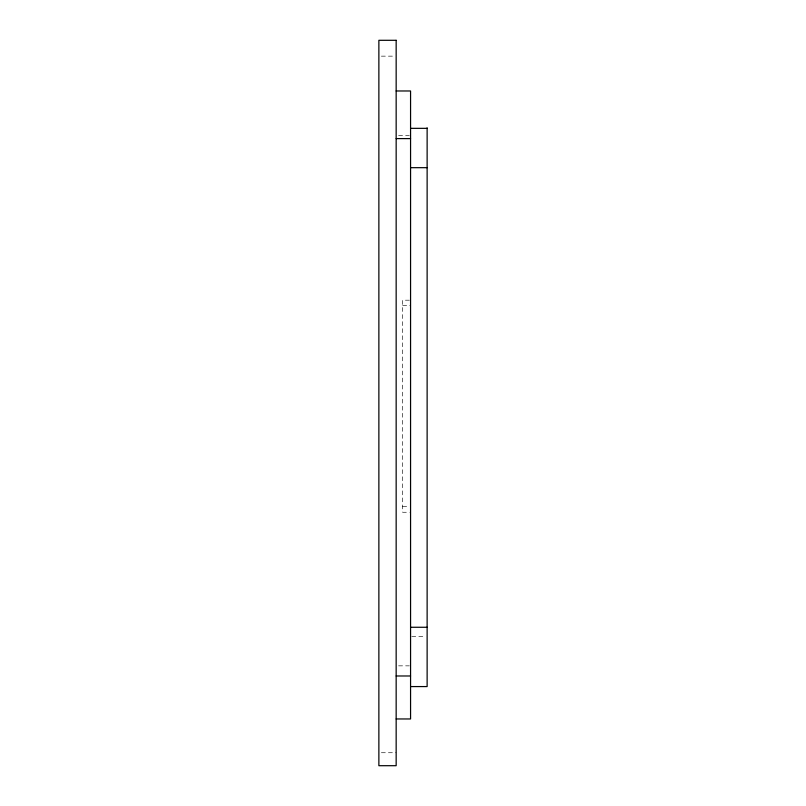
<?xml version="1.0" encoding="UTF-8"?>
<svg xmlns="http://www.w3.org/2000/svg" width="806" height="806" viewBox="0 0 806 806"><rect width="100%" height="100%" fill="white"/><g stroke="black" fill="none" stroke-linecap="round" stroke-linejoin="round"><path stroke-width="0.6" stroke-dasharray="4.03 3.02" d="M381.339 56.148L394.92 56.148M398.557 135.67L409.367 135.67M409.428 300.195L402.637 300.195L402.637 512.263L409.428 512.263M402.637 305.424L410.566 305.424M402.637 506.642L409.428 506.642M411.745 636.397L424.762 636.397M398.557 665.847L409.367 665.847M381.339 752.733L396.159 752.733"/><path stroke-width="1.21" d="M396.159 90.977L410.566 90.977L410.566 718.962L396.159 718.962M410.566 128.345L427.13 128.345M396.159 138.602L410.566 138.602M410.566 167.678L427.13 167.678M410.566 627.27L427.13 627.27M396.159 675.982L410.566 675.982M410.566 686.571L427.13 686.571L427.13 127.801M396.159 40.3L378.87 40.3L378.87 765.7L396.159 765.7L396.159 40.3"/></g></svg>
